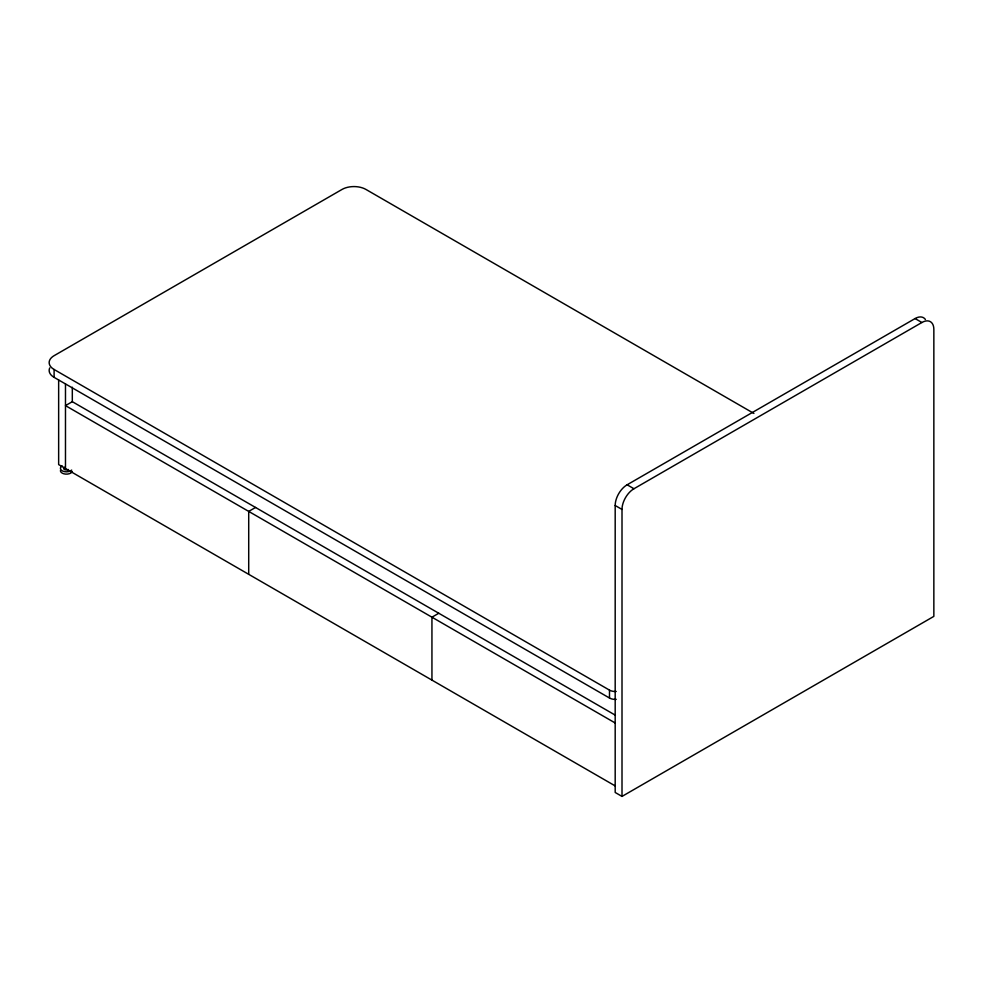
<?xml version="1.0" encoding="UTF-8"?>
<svg xmlns="http://www.w3.org/2000/svg" width="983" height="983" viewBox="0 0 983 983"><rect width="100%" height="100%" fill="white"/><g stroke="black" fill="none" stroke-linecap="round" stroke-linejoin="round"><path stroke-width="1.47" d="M615.37 715.206L72.312 401.678L65.48 405.623L615.186 722.984M255.543 507.461L248.711 511.406L248.711 574.33M915.075 318.553L921.894 322.498A16.895 9.756 -60 0 1 933.85 329.391L933.85 616.378L622.006 796.414L615.186 792.47L615.186 505.495A16.895 9.756 -60 0 1 627.129 484.791L915.075 318.553A16.895 9.756 -60 0 1 925.421 319.475M622.006 796.414L622.006 509.44A16.895 9.756 -60 0 1 633.961 488.735L921.894 322.498M438.774 613.257L431.942 617.201L431.942 680.113M753.912 413.438L365.934 189.436A16.895 9.756 0 0 0 342.035 189.436L54.102 355.686A16.895 9.756 0 0 0 54.102 369.485L54.102 377.361L609.497 698.016A8.048 4.645 0 0 0 616.23 699.343M627.129 484.791L633.961 488.735M615.186 505.495L622.006 509.44M54.102 369.485L609.497 690.127A8.048 4.645 0 0 0 616.23 691.454M615.186 785.909L58.648 464.59L58.648 379.991M609.497 690.127L609.497 698.016M72.312 387.216L72.312 401.678M65.48 383.935L65.48 468.535M54.102 377.361A16.895 9.756 0 0 1 49.728 367.937M72.275 471.545A6.033 3.49 0 0 1 65.652 474.101A6.033 3.49 0 0 1 60.405 470.648M71.673 470.083A6.033 3.49 0 0 1 62.765 471.103A6.033 3.49 0 0 1 62.175 465.881M68.429 469.493A2.814 1.622 0 0 1 64.448 469.493A2.814 1.622 0 0 1 64.448 467.195"/></g></svg>
